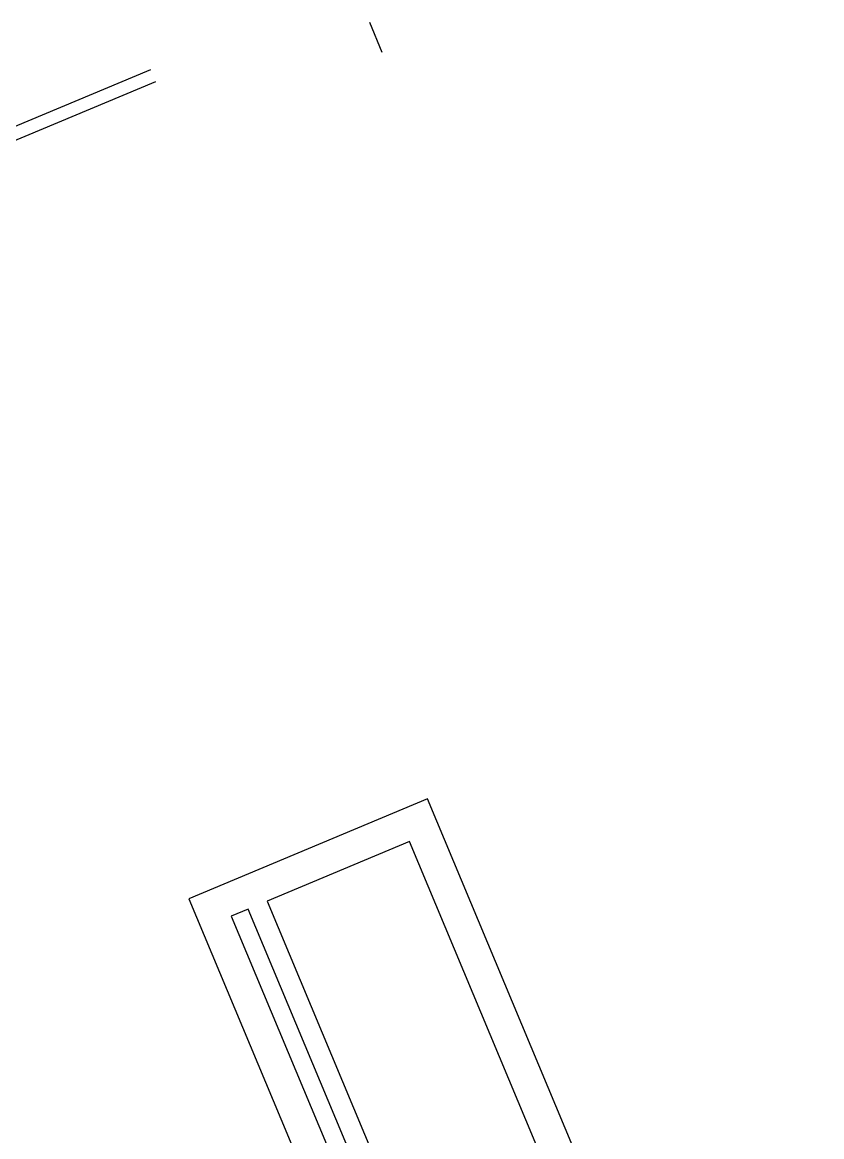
# Model space of a CAD drawing. Header units: millimetres. Extents: x 768159 to 833032, y -1374957 to -1225629.
# Drawn here: x 794668 to 795905, y -1325255 to -1323533 of the extents above; entities that cross this region are included whole.
import ezdxf
from ezdxf.xclip import XClip

# ---------------------------------------------------------------- set-up
doc = ezdxf.new("R2010")
doc.units = ezdxf.units.MM
doc.header["$LTSCALE"] = 10
doc.header["$MEASUREMENT"] = 0
doc.header["$XCLIPFRAME"] = 0
for name, color, linetype in [('I—平顶—分格线', 8, 'Continuous'), ('I—平顶—暖通', 144, 'Continuous'), ('I—平顶—造型', 122, 'Continuous'), ('TRF-P1-2F$0$0100_Exterior facade_124$0$A-BALUSTER', 31, 'Continuous')]:
    doc.layers.add(name, color=color, linetype=linetype)

# ---------------------------------------------------------------- blocks, each defined once
blk = doc.blocks.new('*U1482')
for points in [[(0, 0), (400, 0), (400, 1580), (0, 1580)], [(50, 50), (78.4, 50), (78.4, 1530), (50, 1530)], [(110.1, 50), (348.9, 50), (348.9, 1530), (110.1, 1530)]]:
    blk.add_lwpolyline(points, close=True)
blk = doc.blocks.new('30-1')
at = {"layer": 'I—平顶—分格线'}
for centre in [(-110, -55.6), (-80, -55.6), (-50, -55.6), (-20, -55.6), (-95, -85.6), (-65, -85.6), (-35, -85.6), (-80, -115.6), (-50, -115.6), (-20, -115.6), (-65, -145.6), (-35, -145.6), (-50, -175.6), (-20, -175.6), (-35, -205.6), (-20, -235.6)]:
    blk.add_circle(centre, 3, dxfattribs=at)

msp = doc.modelspace()

# ---------------------------------------------------------------- linework, layer by layer
at = {"layer": 'I—平顶—造型', "extrusion": (0.000109945, 4.5974e-05, 1), "elevation": 26.2}
for points in [[(789834.2, -1325710.9), (794867.1, -1323606.1)], [(789841.9, -1325729.3), (794874.8, -1323624.6)]]:
    msp.add_lwpolyline(points, dxfattribs=at)
at = {"layer": 'TRF-P1-2F$0$0100_Exterior facade_124$0$A-BALUSTER', "extrusion": (0.000109945, 4.5974e-05, 1)}
msp.add_line((795205.1, -1323533.1, -0.4), (795224.4, -1323579.2, -0.4), dxfattribs=at)

# ---------------------------------------------------------------- block references
at = {"layer": 'I—平顶—分格线', "extrusion": (-0.000109945, -4.5974e-05, -1)}
ref = msp.add_blockref('30-1', (-794796.1, -1324874.9, -26.2), dxfattribs=dict(at, zscale=-0.9999999999999996, rotation=157.3057900268911))
XClip(ref).set_block_clipping_path([(-520.0760874257, -2125.601737911), (-4.9758716637, -1143.1111478)])
at = {"layer": 'I—平顶—暖通', "rotation": 22.68754548839022}
msp.add_blockref('*U1482', (795535.5, -1326345.4), dxfattribs=at)

doc.saveas('drawing.dxf')
